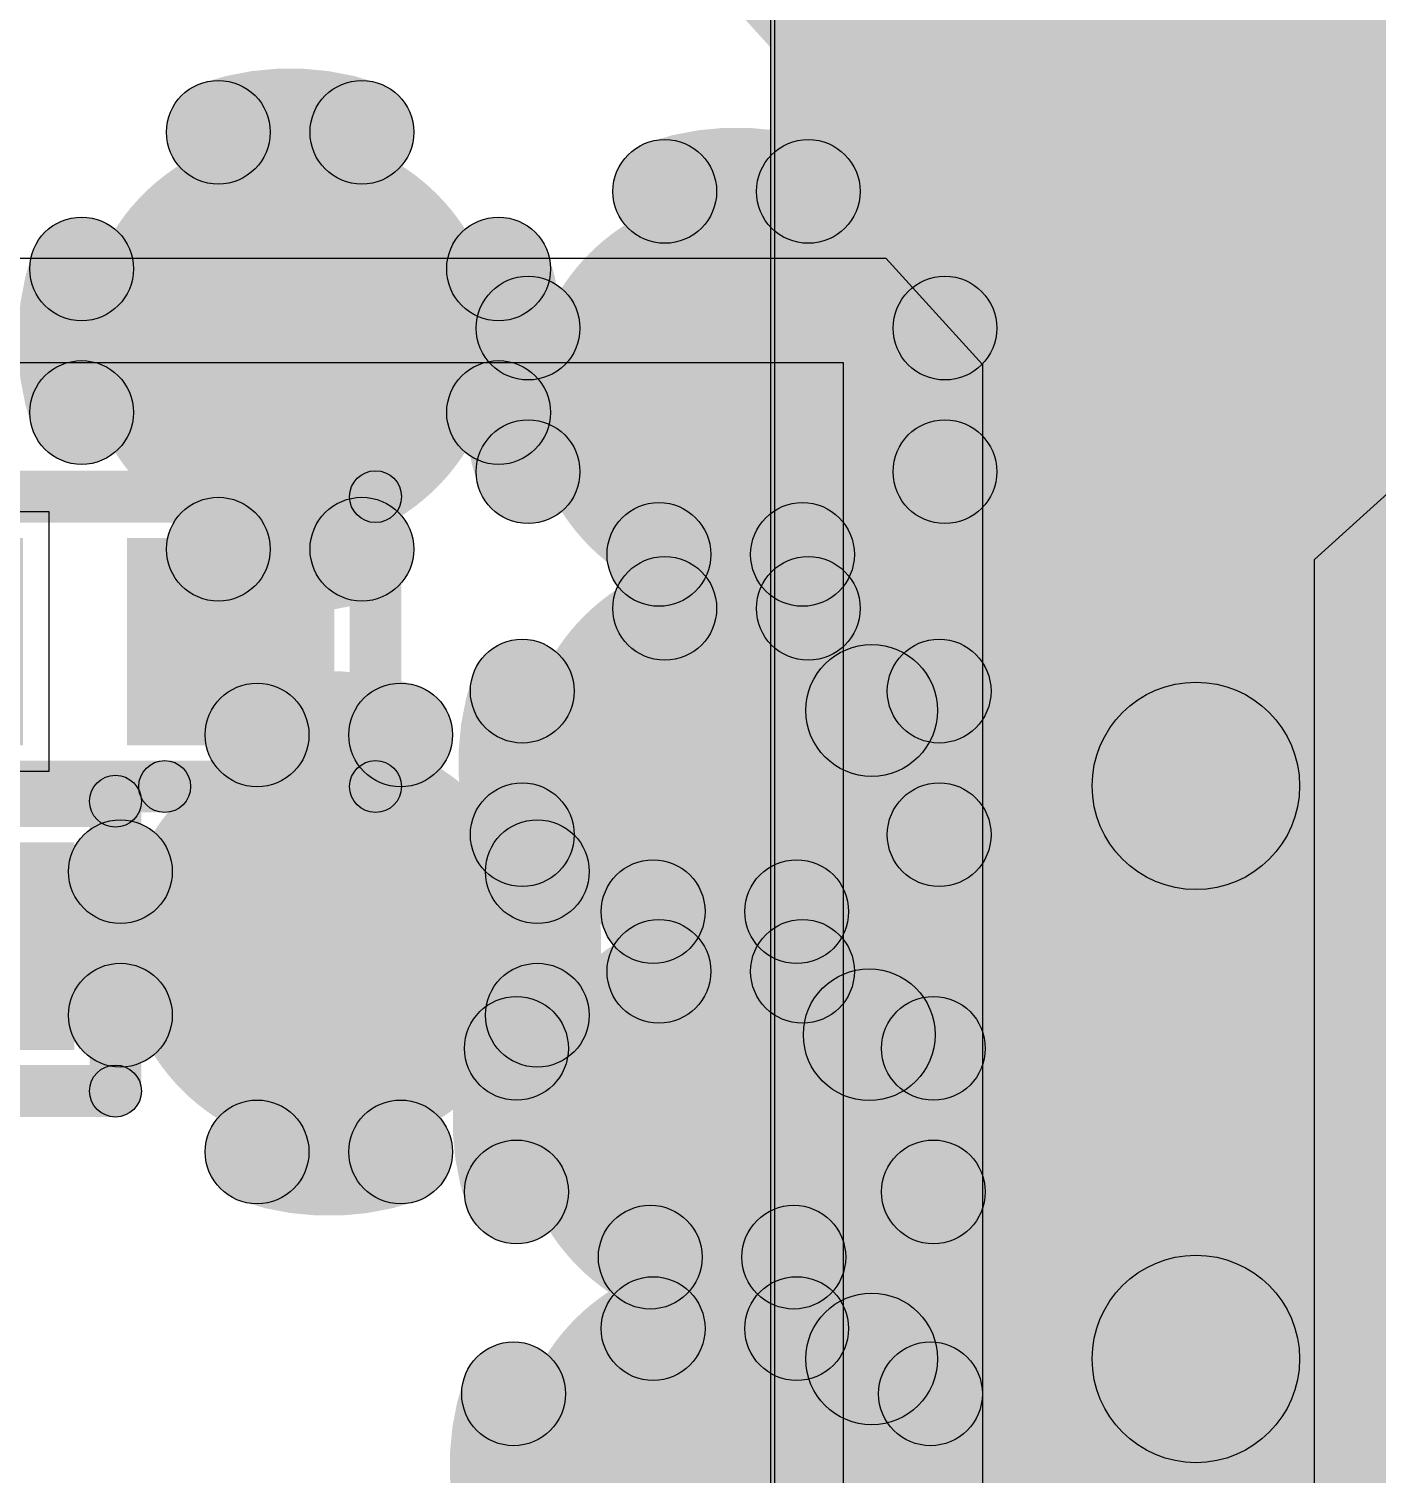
# Model space of a CAD drawing. Header units: millimetres. Extents: x -1.43 to 1.09, y -0.91 to 0.99.
# Drawn here: x -1.2463 to -1.144, y 0.0984 to 0.2081 of the extents above; entities that cross this region are included whole.
import ezdxf

# ---------------------------------------------------------------- set-up
doc = ezdxf.new("R2010")
doc.units = ezdxf.units.MM
doc.header["$MEASUREMENT"] = 0
for name, color, linetype in [('BottomLayer', 5, 'Continuous'), ('InternalPlane1', 76, 'Continuous'), ('InternalPlane2', 16, 'Continuous'), ('KeepOutLayer', 6, 'Continuous'), ('TopLayer', 1, 'Continuous'), ('TopOverlay', 2, 'Continuous'), ('TopPaste', 8, 'Continuous'), ('TopSolder', 216, 'Continuous'), ('ViaHoleLayer', 16, 'Continuous')]:
    doc.layers.add(name, color=color, linetype=linetype)

# ---------------------------------------------------------------- blocks, each defined once
blk = doc.blocks.new('PASSIVE__0201__0603__34')
at = {"layer": 'TopLayer'}
for points in [[(-0.0059055, 0.0059055), (0.0059055, 0.0059055), (0.0059055, -0.0059055), (-0.0059055, -0.0059055)], [(0.0177165, 0.0059055), (0.0295275, 0.0059055), (0.0295275, -0.0059055), (0.0177165, -0.0059055)]]:
    blk.add_hatch(color=1, dxfattribs=at).paths.add_polyline_path(points)
at = {"layer": 'TopOverlay'}
h = blk.add_hatch(color=2, dxfattribs=at)
edge = h.paths.add_edge_path()
edge.add_arc((-0.011, 0.011), 0.0019685, 0, 360)
h = blk.add_hatch(color=2, dxfattribs=at)
edge = h.paths.add_edge_path()
edge.add_arc((-0.011, 0.011), 0.0019685, 0, 360)
for points in [[(0.005, 0.0129685), (0.005, 0.0090315), (-0.011, 0.0090315), (-0.011, 0.0129685)], [(0.035, 0.0129685), (0.035, 0.0090315), (0.005, 0.0090315), (0.005, 0.0129685)], [(-0.0129685, 0.011), (-0.0090315, 0.011), (-0.0090315, -0.011), (-0.0129685, -0.011)], [(0.0330315, 0.011), (0.0369685, 0.011), (0.0369685, -0.011), (0.0330315, -0.011)], [(0.035, -0.0090315), (0.035, -0.0129685), (-0.011, -0.0129685), (-0.011, -0.0090315)]]:
    blk.add_hatch(color=2, dxfattribs=at).paths.add_polyline_path(points)
h = blk.add_hatch(color=2, dxfattribs=at)
edge = h.paths.add_edge_path()
edge.add_arc((0.005, 0.011), 0.0019685, 0, 360)
h = blk.add_hatch(color=2, dxfattribs=at)
edge = h.paths.add_edge_path()
edge.add_arc((0.005, 0.011), 0.0019685, 0, 360)
h = blk.add_hatch(color=2, dxfattribs=at)
edge = h.paths.add_edge_path()
edge.add_arc((0.035, 0.011), 0.0019685, 0, 360)
h = blk.add_hatch(color=2, dxfattribs=at)
edge = h.paths.add_edge_path()
edge.add_arc((0.035, 0.011), 0.0019685, 0, 360)
h = blk.add_hatch(color=2, dxfattribs=at)
edge = h.paths.add_edge_path()
edge.add_arc((-0.011, -0.011), 0.0019685, 0, 360)
h = blk.add_hatch(color=2, dxfattribs=at)
edge = h.paths.add_edge_path()
edge.add_arc((-0.011, -0.011), 0.0019685, 0, 360)
h = blk.add_hatch(color=2, dxfattribs=at)
edge = h.paths.add_edge_path()
edge.add_arc((0.035, -0.011), 0.0019685, 0, 360)
h = blk.add_hatch(color=2, dxfattribs=at)
edge = h.paths.add_edge_path()
edge.add_arc((0.035, -0.011), 0.0019685, 0, 360)
at = {"layer": 'TopPaste'}
for points in [[(-0.0059055, 0.0059055), (0.0059055, 0.0059055), (0.0059055, -0.0059055), (-0.0059055, -0.0059055)], [(0.0177165, 0.0059055), (0.0295275, 0.0059055), (0.0295275, -0.0059055), (0.0177165, -0.0059055)]]:
    blk.add_hatch(color=8, dxfattribs=at).paths.add_polyline_path(points)
at = {"layer": 'TopSolder'}
for points in [[(-0.007874, 0.007874), (0.007874, 0.007874), (0.007874, -0.007874), (-0.007874, -0.007874)], [(0.015748, 0.007874), (0.031496, 0.007874), (0.031496, -0.007874), (0.015748, -0.007874)]]:
    blk.add_hatch(color=216, dxfattribs=at).paths.add_polyline_path(points)
at = {"layer": 'TopOverlay'}
for centre in [(-0.011, 0.011), (-0.011, 0.011), (0.005, 0.011), (0.005, 0.011), (0.035, 0.011), (0.035, 0.011), (-0.011, -0.011), (-0.011, -0.011), (0.035, -0.011), (0.035, -0.011)]:
    blk.add_circle(centre, 0.0019685, dxfattribs=at)
blk = doc.blocks.new('P________0402__1005__35')
at = {"layer": 'TopLayer'}
for points in [[(-0.031496, 0.011811), (-0.007874, 0.011811), (-0.007874, -0.011811), (-0.031496, -0.011811)], [(0.0078741, 0.011811), (0.0314961, 0.011811), (0.0314961, -0.011811), (0.0078741, -0.011811)]]:
    blk.add_hatch(color=1, dxfattribs=at).paths.add_polyline_path(points)
at = {"layer": 'TopOverlay'}
h = blk.add_hatch(color=2, dxfattribs=at)
edge = h.paths.add_edge_path()
edge.add_arc((-0.0442913, 0.0246063), 0.005, 0, 360)
h = blk.add_hatch(color=2, dxfattribs=at)
edge = h.paths.add_edge_path()
edge.add_arc((-0.0442913, 0.0246063), 0.005, 0, 360)
for points in [[(-0.0442913, 0.0196063), (-0.0442913, 0.0296063), (0.0442913, 0.0296063), (0.0442913, 0.0196063)], [(-0.0492913, 0.0246063), (-0.0392913, 0.0246063), (-0.0392913, -0.0246063), (-0.0492913, -0.0246063)], [(0.0392913, 0.0246063), (0.0492913, 0.0246063), (0.0492913, -0.0246063), (0.0392913, -0.0246063)], [(-0.0442913, -0.0296063), (-0.0442913, -0.0196063), (0.0442913, -0.0196063), (0.0442913, -0.0296063)]]:
    blk.add_hatch(color=2, dxfattribs=at).paths.add_polyline_path(points)
h = blk.add_hatch(color=2, dxfattribs=at)
edge = h.paths.add_edge_path()
edge.add_arc((0.0442913, 0.0246063), 0.005, 0, 360)
h = blk.add_hatch(color=2, dxfattribs=at)
edge = h.paths.add_edge_path()
edge.add_arc((0.0442913, 0.0246063), 0.005, 0, 360)
h = blk.add_hatch(color=2, dxfattribs=at)
edge = h.paths.add_edge_path()
edge.add_arc((-0.0442913, -0.0246063), 0.005, 0, 360)
h = blk.add_hatch(color=2, dxfattribs=at)
edge = h.paths.add_edge_path()
edge.add_arc((-0.0442913, -0.0246063), 0.005, 0, 360)
h = blk.add_hatch(color=2, dxfattribs=at)
edge = h.paths.add_edge_path()
edge.add_arc((0.0442913, -0.0246063), 0.005, 0, 360)
h = blk.add_hatch(color=2, dxfattribs=at)
edge = h.paths.add_edge_path()
edge.add_arc((0.0442913, -0.0246063), 0.005, 0, 360)
at = {"layer": 'TopPaste'}
for points in [[(-0.031496, 0.011811), (-0.007874, 0.011811), (-0.007874, -0.011811), (-0.031496, -0.011811)], [(0.0078741, 0.011811), (0.0314961, 0.011811), (0.0314961, -0.011811), (0.0078741, -0.011811)]]:
    blk.add_hatch(color=8, dxfattribs=at).paths.add_polyline_path(points)
at = {"layer": 'TopSolder'}
for points in [[(-0.031496, 0.011811), (-0.007874, 0.011811), (-0.007874, -0.011811), (-0.031496, -0.011811)], [(0.0078741, 0.011811), (0.0314961, 0.011811), (0.0314961, -0.011811), (0.0078741, -0.011811)]]:
    blk.add_hatch(color=216, dxfattribs=at).paths.add_polyline_path(points)
at = {"layer": 'TopOverlay'}
for centre in [(-0.0442913, 0.0246063), (-0.0442913, 0.0246063), (0.0442913, 0.0246063), (0.0442913, 0.0246063), (-0.0442913, -0.0246063), (-0.0442913, -0.0246063), (0.0442913, -0.0246063), (0.0442913, -0.0246063)]:
    blk.add_circle(centre, 0.005, dxfattribs=at)
blk = doc.blocks.new('PASSIVE__0201__0603__68')
at = {"layer": 'TopLayer'}
for points in [[(-0.0059055, 0.0059055), (0.0059055, 0.0059055), (0.0059055, -0.0059055), (-0.0059055, -0.0059055)], [(0.0177165, 0.0059055), (0.0295275, 0.0059055), (0.0295275, -0.0059055), (0.0177165, -0.0059055)]]:
    blk.add_hatch(color=1, dxfattribs=at).paths.add_polyline_path(points)
at = {"layer": 'TopOverlay'}
h = blk.add_hatch(color=2, dxfattribs=at)
edge = h.paths.add_edge_path()
edge.add_arc((-0.011, 0.011), 0.0019685, 0, 360)
h = blk.add_hatch(color=2, dxfattribs=at)
edge = h.paths.add_edge_path()
edge.add_arc((-0.011, 0.011), 0.0019685, 0, 360)
for points in [[(0.005, 0.0129685), (0.005, 0.0090315), (-0.011, 0.0090315), (-0.011, 0.0129685)], [(0.035, 0.0129685), (0.035, 0.0090315), (0.005, 0.0090315), (0.005, 0.0129685)], [(-0.0129685, 0.011), (-0.0090315, 0.011), (-0.0090315, -0.011), (-0.0129685, -0.011)], [(0.0330315, 0.011), (0.0369685, 0.011), (0.0369685, -0.011), (0.0330315, -0.011)], [(0.035, -0.0090315), (0.035, -0.0129685), (-0.011, -0.0129685), (-0.011, -0.0090315)]]:
    blk.add_hatch(color=2, dxfattribs=at).paths.add_polyline_path(points)
h = blk.add_hatch(color=2, dxfattribs=at)
edge = h.paths.add_edge_path()
edge.add_arc((0.005, 0.011), 0.0019685, 0, 360)
h = blk.add_hatch(color=2, dxfattribs=at)
edge = h.paths.add_edge_path()
edge.add_arc((0.005, 0.011), 0.0019685, 0, 360)
h = blk.add_hatch(color=2, dxfattribs=at)
edge = h.paths.add_edge_path()
edge.add_arc((0.035, 0.011), 0.0019685, 0, 360)
h = blk.add_hatch(color=2, dxfattribs=at)
edge = h.paths.add_edge_path()
edge.add_arc((0.035, 0.011), 0.0019685, 0, 360)
h = blk.add_hatch(color=2, dxfattribs=at)
edge = h.paths.add_edge_path()
edge.add_arc((-0.011, -0.011), 0.0019685, 0, 360)
h = blk.add_hatch(color=2, dxfattribs=at)
edge = h.paths.add_edge_path()
edge.add_arc((-0.011, -0.011), 0.0019685, 0, 360)
h = blk.add_hatch(color=2, dxfattribs=at)
edge = h.paths.add_edge_path()
edge.add_arc((0.035, -0.011), 0.0019685, 0, 360)
h = blk.add_hatch(color=2, dxfattribs=at)
edge = h.paths.add_edge_path()
edge.add_arc((0.035, -0.011), 0.0019685, 0, 360)
at = {"layer": 'TopPaste'}
for points in [[(-0.0059055, 0.0059055), (0.0059055, 0.0059055), (0.0059055, -0.0059055), (-0.0059055, -0.0059055)], [(0.0177165, 0.0059055), (0.0295275, 0.0059055), (0.0295275, -0.0059055), (0.0177165, -0.0059055)]]:
    blk.add_hatch(color=8, dxfattribs=at).paths.add_polyline_path(points)
at = {"layer": 'TopSolder'}
for points in [[(-0.007874, 0.007874), (0.007874, 0.007874), (0.007874, -0.007874), (-0.007874, -0.007874)], [(0.015748, 0.007874), (0.031496, 0.007874), (0.031496, -0.007874), (0.015748, -0.007874)]]:
    blk.add_hatch(color=216, dxfattribs=at).paths.add_polyline_path(points)
at = {"layer": 'TopOverlay'}
for centre in [(-0.011, 0.011), (-0.011, 0.011), (0.005, 0.011), (0.005, 0.011), (0.035, 0.011), (0.035, 0.011), (-0.011, -0.011), (-0.011, -0.011), (0.035, -0.011), (0.035, -0.011)]:
    blk.add_circle(centre, 0.0019685, dxfattribs=at)
blk = doc.blocks.new('P________0402__1005__69')
at = {"layer": 'TopLayer'}
for points in [[(-0.031496, 0.011811), (-0.007874, 0.011811), (-0.007874, -0.011811), (-0.031496, -0.011811)], [(0.0078741, 0.011811), (0.0314961, 0.011811), (0.0314961, -0.011811), (0.0078741, -0.011811)]]:
    blk.add_hatch(color=1, dxfattribs=at).paths.add_polyline_path(points)
at = {"layer": 'TopOverlay'}
h = blk.add_hatch(color=2, dxfattribs=at)
edge = h.paths.add_edge_path()
edge.add_arc((-0.0442913, 0.0246063), 0.005, 0, 360)
h = blk.add_hatch(color=2, dxfattribs=at)
edge = h.paths.add_edge_path()
edge.add_arc((-0.0442913, 0.0246063), 0.005, 0, 360)
for points in [[(0.0442913, 0.0296063), (0.0442913, 0.0196063), (-0.0442913, 0.0196063), (-0.0442913, 0.0296063)], [(-0.0492913, 0.0246063), (-0.0392913, 0.0246063), (-0.0392913, -0.0246063), (-0.0492913, -0.0246063)], [(0.0392913, 0.0246063), (0.0492913, 0.0246063), (0.0492913, -0.0246063), (0.0392913, -0.0246063)], [(0.0442913, -0.0196063), (0.0442913, -0.0296063), (-0.0442913, -0.0296063), (-0.0442913, -0.0196063)]]:
    blk.add_hatch(color=2, dxfattribs=at).paths.add_polyline_path(points)
h = blk.add_hatch(color=2, dxfattribs=at)
edge = h.paths.add_edge_path()
edge.add_arc((0.0442913, 0.0246063), 0.005, 0, 360)
h = blk.add_hatch(color=2, dxfattribs=at)
edge = h.paths.add_edge_path()
edge.add_arc((0.0442913, 0.0246063), 0.005, 0, 360)
h = blk.add_hatch(color=2, dxfattribs=at)
edge = h.paths.add_edge_path()
edge.add_arc((-0.0442913, -0.0246063), 0.005, 0, 360)
h = blk.add_hatch(color=2, dxfattribs=at)
edge = h.paths.add_edge_path()
edge.add_arc((-0.0442913, -0.0246063), 0.005, 0, 360)
h = blk.add_hatch(color=2, dxfattribs=at)
edge = h.paths.add_edge_path()
edge.add_arc((0.0442913, -0.0246063), 0.005, 0, 360)
h = blk.add_hatch(color=2, dxfattribs=at)
edge = h.paths.add_edge_path()
edge.add_arc((0.0442913, -0.0246063), 0.005, 0, 360)
at = {"layer": 'TopPaste'}
for points in [[(-0.031496, 0.011811), (-0.007874, 0.011811), (-0.007874, -0.011811), (-0.031496, -0.011811)], [(0.0078741, 0.011811), (0.0314961, 0.011811), (0.0314961, -0.011811), (0.0078741, -0.011811)]]:
    blk.add_hatch(color=8, dxfattribs=at).paths.add_polyline_path(points)
at = {"layer": 'TopSolder'}
for points in [[(-0.031496, 0.011811), (-0.007874, 0.011811), (-0.007874, -0.011811), (-0.031496, -0.011811)], [(0.0078741, 0.011811), (0.0314961, 0.011811), (0.0314961, -0.011811), (0.0078741, -0.011811)]]:
    blk.add_hatch(color=216, dxfattribs=at).paths.add_polyline_path(points)
at = {"layer": 'TopOverlay'}
for centre in [(-0.0442913, 0.0246063), (-0.0442913, 0.0246063), (0.0442913, 0.0246063), (0.0442913, 0.0246063), (-0.0442913, -0.0246063), (-0.0442913, -0.0246063), (0.0442913, -0.0246063), (0.0442913, -0.0246063)]:
    blk.add_circle(centre, 0.005, dxfattribs=at)

msp = doc.modelspace()

# ---------------------------------------------------------------- hatches: boundary and pattern name
at = {"layer": 'BottomLayer'}
h = msp.add_hatch(color=5, dxfattribs=at)
edge = h.paths.add_edge_path()
edge.add_arc((-1.22651, 0.18443), 0.011811, 0, 360)
h = msp.add_hatch(color=5, dxfattribs=at)
edge = h.paths.add_edge_path()
edge.add_arc((-1.19263, 0.17994), 0.011811, 0, 360)
h = msp.add_hatch(color=5, dxfattribs=at)
edge = h.paths.add_edge_path()
edge.add_arc((-1.19307, 0.15239), 0.011811, 0, 360)
h = msp.add_hatch(color=5, dxfattribs=at)
edge = h.paths.add_edge_path()
edge.add_arc((-1.2235679, 0.1386897), 0.011811, 0, 360)
h = msp.add_hatch(color=5, dxfattribs=at)
edge = h.paths.add_edge_path()
edge.add_arc((-1.19351, 0.12528), 0.011811, 0, 360)
h = msp.add_hatch(color=5, dxfattribs=at)
edge = h.paths.add_edge_path()
edge.add_arc((-1.19373, 0.09906), 0.011811, 0, 360)
at = {"layer": 'InternalPlane1'}
for points in [[(-1.1842104, 0.2095262), (-1.1478481, 0.1699286), (-0.995307, 0.3100064), (-1.0316693, 0.349604)], [(-1.18975, 0.00516), (-1.12573, 0.00516), (-1.12573, 0.2122604), (-1.18975, 0.2122604)]]:
    msp.add_hatch(color=76, dxfattribs=at).paths.add_polyline_path(points)
h = msp.add_hatch(color=76, dxfattribs=at)
edge = h.paths.add_edge_path()
edge.add_arc((-1.2319575, 0.2002507), 0.003937, 0, 360)
h = msp.add_hatch(color=76, dxfattribs=at)
edge = h.paths.add_edge_path()
edge.add_arc((-1.2210625, 0.2002507), 0.003937, 0, 360)
h = msp.add_hatch(color=76, dxfattribs=at)
edge = h.paths.add_edge_path()
edge.add_arc((-1.1980775, 0.1957607), 0.003937, 0, 360)
h = msp.add_hatch(color=76, dxfattribs=at)
edge = h.paths.add_edge_path()
edge.add_arc((-1.1871825, 0.1957607), 0.003937, 0, 360)
h = msp.add_hatch(color=76, dxfattribs=at)
edge = h.paths.add_edge_path()
edge.add_arc((-1.2423307, 0.1898775), 0.003937, 0, 360)
h = msp.add_hatch(color=76, dxfattribs=at)
edge = h.paths.add_edge_path()
edge.add_arc((-1.2106893, 0.1898775), 0.003937, 0, 360)
h = msp.add_hatch(color=76, dxfattribs=at)
edge = h.paths.add_edge_path()
edge.add_arc((-1.2084507, 0.1853875), 0.003937, 0, 360)
h = msp.add_hatch(color=76, dxfattribs=at)
edge = h.paths.add_edge_path()
edge.add_arc((-1.1768093, 0.1853875), 0.003937, 0, 360)
h = msp.add_hatch(color=76, dxfattribs=at)
edge = h.paths.add_edge_path()
edge.add_arc((-1.2423307, 0.1789825), 0.003937, 0, 360)
h = msp.add_hatch(color=76, dxfattribs=at)
edge = h.paths.add_edge_path()
edge.add_arc((-1.2106893, 0.1789825), 0.003937, 0, 360)
h = msp.add_hatch(color=76, dxfattribs=at)
edge = h.paths.add_edge_path()
edge.add_arc((-1.2084507, 0.1744925), 0.003937, 0, 360)
h = msp.add_hatch(color=76, dxfattribs=at)
edge = h.paths.add_edge_path()
edge.add_arc((-1.1768093, 0.1744925), 0.003937, 0, 360)
h = msp.add_hatch(color=76, dxfattribs=at)
edge = h.paths.add_edge_path()
edge.add_arc((-1.2319575, 0.1686093), 0.003937, 0, 360)
h = msp.add_hatch(color=76, dxfattribs=at)
edge = h.paths.add_edge_path()
edge.add_arc((-1.2210625, 0.1686093), 0.003937, 0, 360)
h = msp.add_hatch(color=76, dxfattribs=at)
edge = h.paths.add_edge_path()
edge.add_arc((-1.1985175, 0.1682107), 0.003937, 0, 360)
h = msp.add_hatch(color=76, dxfattribs=at)
edge = h.paths.add_edge_path()
edge.add_arc((-1.1876225, 0.1682107), 0.003937, 0, 360)
h = msp.add_hatch(color=76, dxfattribs=at)
edge = h.paths.add_edge_path()
edge.add_arc((-1.1980775, 0.1641193), 0.003937, 0, 360)
h = msp.add_hatch(color=76, dxfattribs=at)
edge = h.paths.add_edge_path()
edge.add_arc((-1.1871825, 0.1641193), 0.003937, 0, 360)
h = msp.add_hatch(color=76, dxfattribs=at)
edge = h.paths.add_edge_path()
edge.add_arc((-1.2088907, 0.1578375), 0.003937, 0, 360)
h = msp.add_hatch(color=76, dxfattribs=at)
edge = h.paths.add_edge_path()
edge.add_arc((-1.1772493, 0.1578375), 0.003937, 0, 360)
h = msp.add_hatch(color=76, dxfattribs=at)
edge = h.paths.add_edge_path()
edge.add_arc((-1.2290154, 0.1545104), 0.003937, 0, 360)
h = msp.add_hatch(color=76, dxfattribs=at)
edge = h.paths.add_edge_path()
edge.add_arc((-1.2181204, 0.1545104), 0.003937, 0, 360)
h = msp.add_hatch(color=76, dxfattribs=at)
edge = h.paths.add_edge_path()
edge.add_arc((-1.2088907, 0.1469425), 0.003937, 0, 360)
h = msp.add_hatch(color=76, dxfattribs=at)
edge = h.paths.add_edge_path()
edge.add_arc((-1.1772493, 0.1469425), 0.003937, 0, 360)
h = msp.add_hatch(color=76, dxfattribs=at)
edge = h.paths.add_edge_path()
edge.add_arc((-1.2393886, 0.1441372), 0.003937, 0, 360)
h = msp.add_hatch(color=76, dxfattribs=at)
edge = h.paths.add_edge_path()
edge.add_arc((-1.2077472, 0.1441372), 0.003937, 0, 360)
h = msp.add_hatch(color=76, dxfattribs=at)
edge = h.paths.add_edge_path()
edge.add_arc((-1.1989575, 0.1411007), 0.003937, 0, 360)
h = msp.add_hatch(color=76, dxfattribs=at)
edge = h.paths.add_edge_path()
edge.add_arc((-1.1880625, 0.1411007), 0.003937, 0, 360)
h = msp.add_hatch(color=76, dxfattribs=at)
edge = h.paths.add_edge_path()
edge.add_arc((-1.1985175, 0.1365693), 0.003937, 0, 360)
h = msp.add_hatch(color=76, dxfattribs=at)
edge = h.paths.add_edge_path()
edge.add_arc((-1.1876225, 0.1365693), 0.003937, 0, 360)
h = msp.add_hatch(color=76, dxfattribs=at)
edge = h.paths.add_edge_path()
edge.add_arc((-1.2393886, 0.1332422), 0.003937, 0, 360)
h = msp.add_hatch(color=76, dxfattribs=at)
edge = h.paths.add_edge_path()
edge.add_arc((-1.2077472, 0.1332422), 0.003937, 0, 360)
h = msp.add_hatch(color=76, dxfattribs=at)
edge = h.paths.add_edge_path()
edge.add_arc((-1.2093307, 0.1307275), 0.003937, 0, 360)
h = msp.add_hatch(color=76, dxfattribs=at)
edge = h.paths.add_edge_path()
edge.add_arc((-1.1776893, 0.1307275), 0.003937, 0, 360)
h = msp.add_hatch(color=76, dxfattribs=at)
edge = h.paths.add_edge_path()
edge.add_arc((-1.2290154, 0.122869), 0.003937, 0, 360)
h = msp.add_hatch(color=76, dxfattribs=at)
edge = h.paths.add_edge_path()
edge.add_arc((-1.2181204, 0.122869), 0.003937, 0, 360)
h = msp.add_hatch(color=76, dxfattribs=at)
edge = h.paths.add_edge_path()
edge.add_arc((-1.2093307, 0.1198325), 0.003937, 0, 360)
h = msp.add_hatch(color=76, dxfattribs=at)
edge = h.paths.add_edge_path()
edge.add_arc((-1.1776893, 0.1198325), 0.003937, 0, 360)
h = msp.add_hatch(color=76, dxfattribs=at)
edge = h.paths.add_edge_path()
edge.add_arc((-1.1991775, 0.1148807), 0.003937, 0, 360)
h = msp.add_hatch(color=76, dxfattribs=at)
edge = h.paths.add_edge_path()
edge.add_arc((-1.1882825, 0.1148807), 0.003937, 0, 360)
h = msp.add_hatch(color=76, dxfattribs=at)
edge = h.paths.add_edge_path()
edge.add_arc((-1.1989575, 0.1094593), 0.003937, 0, 360)
h = msp.add_hatch(color=76, dxfattribs=at)
edge = h.paths.add_edge_path()
edge.add_arc((-1.1880625, 0.1094593), 0.003937, 0, 360)
h = msp.add_hatch(color=76, dxfattribs=at)
edge = h.paths.add_edge_path()
edge.add_arc((-1.2095507, 0.1045075), 0.003937, 0, 360)
h = msp.add_hatch(color=76, dxfattribs=at)
edge = h.paths.add_edge_path()
edge.add_arc((-1.1779093, 0.1045075), 0.003937, 0, 360)
at = {"layer": 'InternalPlane2'}
for points in [[(-1.1860327, 0.2118292), (-1.1496704, 0.1722316), (-0.9971293, 0.3123094), (-1.0334916, 0.351907)], [(-1.19005, 0.00456), (-1.12603, 0.00456), (-1.12603, 0.2116604), (-1.19005, 0.2116604)]]:
    msp.add_hatch(color=16, dxfattribs=at).paths.add_polyline_path(points)
h = msp.add_hatch(color=16, dxfattribs=at)
edge = h.paths.add_edge_path()
edge.add_arc((-1.22651, 0.18443), 0.015748, 0, 360)
h = msp.add_hatch(color=16, dxfattribs=at)
edge = h.paths.add_edge_path()
edge.add_arc((-1.19263, 0.17994), 0.015748, 0, 360)
h = msp.add_hatch(color=16, dxfattribs=at)
edge = h.paths.add_edge_path()
edge.add_arc((-1.19307, 0.15239), 0.015748, 0, 360)
h = msp.add_hatch(color=16, dxfattribs=at)
edge = h.paths.add_edge_path()
edge.add_arc((-1.2235679, 0.1386897), 0.015748, 0, 360)
h = msp.add_hatch(color=16, dxfattribs=at)
edge = h.paths.add_edge_path()
edge.add_arc((-1.19351, 0.12528), 0.015748, 0, 360)
h = msp.add_hatch(color=16, dxfattribs=at)
edge = h.paths.add_edge_path()
edge.add_arc((-1.19373, 0.09906), 0.015748, 0, 360)
at = {"layer": 'KeepOutLayer'}
msp.add_hatch(color=6, dxfattribs=at).paths.add_polyline_path([(-1.1549266, 0.1679785), (-0.8810147, 0.4164941), (-0.932149, 0.4728539), (-1.2060609, 0.2243383)])
at = {"layer": 'TopLayer'}
h = msp.add_hatch(color=1, dxfattribs=at)
edge = h.paths.add_edge_path()
edge.add_arc((-1.22651, 0.18443), 0.011811, 0, 360)
h = msp.add_hatch(color=1, dxfattribs=at)
edge = h.paths.add_edge_path()
edge.add_arc((-1.19263, 0.17994), 0.011811, 0, 360)
h = msp.add_hatch(color=1, dxfattribs=at)
edge = h.paths.add_edge_path()
edge.add_arc((-1.19307, 0.15239), 0.011811, 0, 360)
h = msp.add_hatch(color=1, dxfattribs=at)
edge = h.paths.add_edge_path()
edge.add_arc((-1.1577642, 0.1506454), 0.007874, 0, 360)
h = msp.add_hatch(color=1, dxfattribs=at)
edge = h.paths.add_edge_path()
edge.add_arc((-1.1577642, 0.1506454), 0.007874, 0, 360)
h = msp.add_hatch(color=1, dxfattribs=at)
edge = h.paths.add_edge_path()
edge.add_arc((-1.2235679, 0.1386897), 0.011811, 0, 360)
msp.add_hatch(color=1, dxfattribs=at).paths.add_polyline_path([(-1.1498902, 0.1071551), (-1.1656382, 0.1071551), (-1.1656382, 0.1506454), (-1.1498902, 0.1506454)])
h = msp.add_hatch(color=1, dxfattribs=at)
edge = h.paths.add_edge_path()
edge.add_arc((-1.19351, 0.12528), 0.011811, 0, 360)
h = msp.add_hatch(color=1, dxfattribs=at)
edge = h.paths.add_edge_path()
edge.add_arc((-1.1577642, 0.1071551), 0.007874, 0, 360)
h = msp.add_hatch(color=1, dxfattribs=at)
edge = h.paths.add_edge_path()
edge.add_arc((-1.19373, 0.09906), 0.011811, 0, 360)
at = {"layer": 'ViaHoleLayer'}
h = msp.add_hatch(color=16, dxfattribs=at)
edge = h.paths.add_edge_path()
edge.add_arc((-1.22651, 0.18443), 0.0059055, 0, 360)
h = msp.add_hatch(color=16, dxfattribs=at)
edge = h.paths.add_edge_path()
edge.add_arc((-1.19263, 0.17994), 0.0059055, 0, 360)
h = msp.add_hatch(color=16, dxfattribs=at)
edge = h.paths.add_edge_path()
edge.add_arc((-1.19307, 0.15239), 0.0059055, 0, 360)
h = msp.add_hatch(color=16, dxfattribs=at)
edge = h.paths.add_edge_path()
edge.add_arc((-1.2235679, 0.1386897), 0.0059055, 0, 360)
h = msp.add_hatch(color=16, dxfattribs=at)
edge = h.paths.add_edge_path()
edge.add_arc((-1.19351, 0.12528), 0.0059055, 0, 360)
h = msp.add_hatch(color=16, dxfattribs=at)
edge = h.paths.add_edge_path()
edge.add_arc((-1.19373, 0.09906), 0.0059055, 0, 360)

# ---------------------------------------------------------------- linework, layer by layer
at = {"layer": 'BottomLayer'}
for p, q in [((-1.1487543, 0.1678246), (-1.0634798, 0.2451927)), ((-1.309212, 0.182778), (-1.1845352, 0.182778)), ((-1.1845352, 0.182778), (-1.1845352, 0.0487067)), ((-1.1487543, 0.0487067), (-1.1487543, 0.1678246))]:
    msp.add_line(p, q, dxfattribs=at)
at = {"layer": 'InternalPlane1'}
msp.add_line((-1.18975, 0.2122604), (-1.18975, 0.00516), dxfattribs=at)
at = {"layer": 'InternalPlane1', "const_width": 0.007874}
for points in [[(-1.2319575, 0.2002507, -0.1673426090814196), (-1.2210625, 0.2002507)], [(-1.1980775, 0.1957607, -0.1673426090814196), (-1.1871825, 0.1957607)], [(-1.2423307, 0.1789825, -0.1673426090814196), (-1.2423307, 0.1898775)], [(-1.2106893, 0.1898775, -0.1673426090814194), (-1.2106893, 0.1789825)], [(-1.2084507, 0.1744925, -0.1673426090814196), (-1.2084507, 0.1853875)], [(-1.1768093, 0.1853875, -0.1673426090814194), (-1.1768093, 0.1744925)], [(-1.2210625, 0.1686093, -0.1673426090814194), (-1.2319575, 0.1686093)], [(-1.1985175, 0.1682107, -0.1673426090814196), (-1.1876225, 0.1682107)], [(-1.1871825, 0.1641193, -0.1673426090814194), (-1.1980775, 0.1641193)], [(-1.2088907, 0.1469425, -0.1673426090814196), (-1.2088907, 0.1578375)], [(-1.1772493, 0.1578375, -0.1673426090814194), (-1.1772493, 0.1469425)], [(-1.2290154, 0.1545104, -0.1673426090814196), (-1.2181204, 0.1545104)], [(-1.2393886, 0.1332422, -0.1673426090814196), (-1.2393886, 0.1441372)], [(-1.2077472, 0.1441372, -0.1673426090814194), (-1.2077472, 0.1332422)], [(-1.1989575, 0.1411007, -0.1673426090814196), (-1.1880625, 0.1411007)], [(-1.1876225, 0.1365693, -0.1673426090814194), (-1.1985175, 0.1365693)], [(-1.2093307, 0.1198325, -0.1673426090814196), (-1.2093307, 0.1307275)], [(-1.1776893, 0.1307275, -0.1673426090814194), (-1.1776893, 0.1198325)], [(-1.2181204, 0.122869, -0.1673426090814194), (-1.2290154, 0.122869)], [(-1.1991775, 0.1148807, -0.1673426090814196), (-1.1882825, 0.1148807)], [(-1.1880625, 0.1094593, -0.1673426090814194), (-1.1989575, 0.1094593)], [(-1.2095507, 0.0936125, -0.1673426090814196), (-1.2095507, 0.1045075)], [(-1.1779093, 0.1045075, -0.1673426090814194), (-1.1779093, 0.0936125)]]:
    msp.add_lwpolyline(points, format="xyb", dxfattribs=at)
at = {"layer": 'InternalPlane1'}
for centre in [(-1.2319575, 0.2002507), (-1.2210625, 0.2002507), (-1.1980775, 0.1957607), (-1.1871825, 0.1957607), (-1.2423307, 0.1898775), (-1.2106893, 0.1898775), (-1.2084507, 0.1853875), (-1.1768093, 0.1853875), (-1.2423307, 0.1789825), (-1.2106893, 0.1789825), (-1.2084507, 0.1744925), (-1.1768093, 0.1744925), (-1.2319575, 0.1686093), (-1.2210625, 0.1686093), (-1.1985175, 0.1682107), (-1.1876225, 0.1682107), (-1.1980775, 0.1641193), (-1.1871825, 0.1641193), (-1.2088907, 0.1578375), (-1.1772493, 0.1578375), (-1.2290154, 0.1545104), (-1.2181204, 0.1545104), (-1.2088907, 0.1469425), (-1.1772493, 0.1469425), (-1.2393886, 0.1441372), (-1.2077472, 0.1441372), (-1.1989575, 0.1411007), (-1.1880625, 0.1411007), (-1.1985175, 0.1365693), (-1.1876225, 0.1365693), (-1.2393886, 0.1332422), (-1.2077472, 0.1332422), (-1.2093307, 0.1307275), (-1.1776893, 0.1307275), (-1.2290154, 0.122869), (-1.2181204, 0.122869), (-1.2093307, 0.1198325), (-1.1776893, 0.1198325), (-1.1991775, 0.1148807), (-1.1882825, 0.1148807), (-1.1989575, 0.1094593), (-1.1880625, 0.1094593), (-1.2095507, 0.1045075), (-1.1779093, 0.1045075)]:
    msp.add_circle(centre, 0.003937, dxfattribs=at)
at = {"layer": 'InternalPlane2'}
msp.add_line((-1.19005, 0.2116604), (-1.19005, 0.00456), dxfattribs=at)
at = {"layer": 'TopLayer'}
for p, q in [((-1.298636, 0.1907059), (-1.1813007, 0.1907059)), ((-1.1813007, 0.1907059), (-1.1739592, 0.1826142)), ((-1.1739592, 0.1826142), (-1.1739592, 0.0806463)), ((-1.2448064, 0.1714399), (-1.2644914, 0.1714399)), ((-1.2448064, 0.1517549), (-1.2448064, 0.1714399)), ((-1.2609623, 0.1517549), (-1.2448064, 0.1517549))]:
    msp.add_line(p, q, dxfattribs=at)
at = {"layer": 'TopLayer', "const_width": 0.015748}
msp.add_lwpolyline([(-1.1577642, 0.1506454, -0.198912367379658), (-1.1284749, 0.2213561)], format="xyb", dxfattribs=at)
at = {"layer": 'TopLayer'}
for centre in [(-1.1577642, 0.1506454), (-1.1577642, 0.1506454), (-1.1577642, 0.1071551)]:
    msp.add_circle(centre, 0.007874, dxfattribs=at)

# ---------------------------------------------------------------- block references
for name, p, rotation in [('PASSIVE__0201__0603__34', (-1.2310269, 0.1615974), 180), ('P________0402__1005__69', (-1.1380791, 0.1317613), 180), ('PASSIVE__0201__0603__68', (-1.2507626, 0.1384837), 180), ('P________0402__1005__35', (-1.15795, 0.08747), 90)]:
    msp.add_blockref(name, p, dxfattribs=dict(rotation=rotation))

doc.saveas('drawing.dxf')
